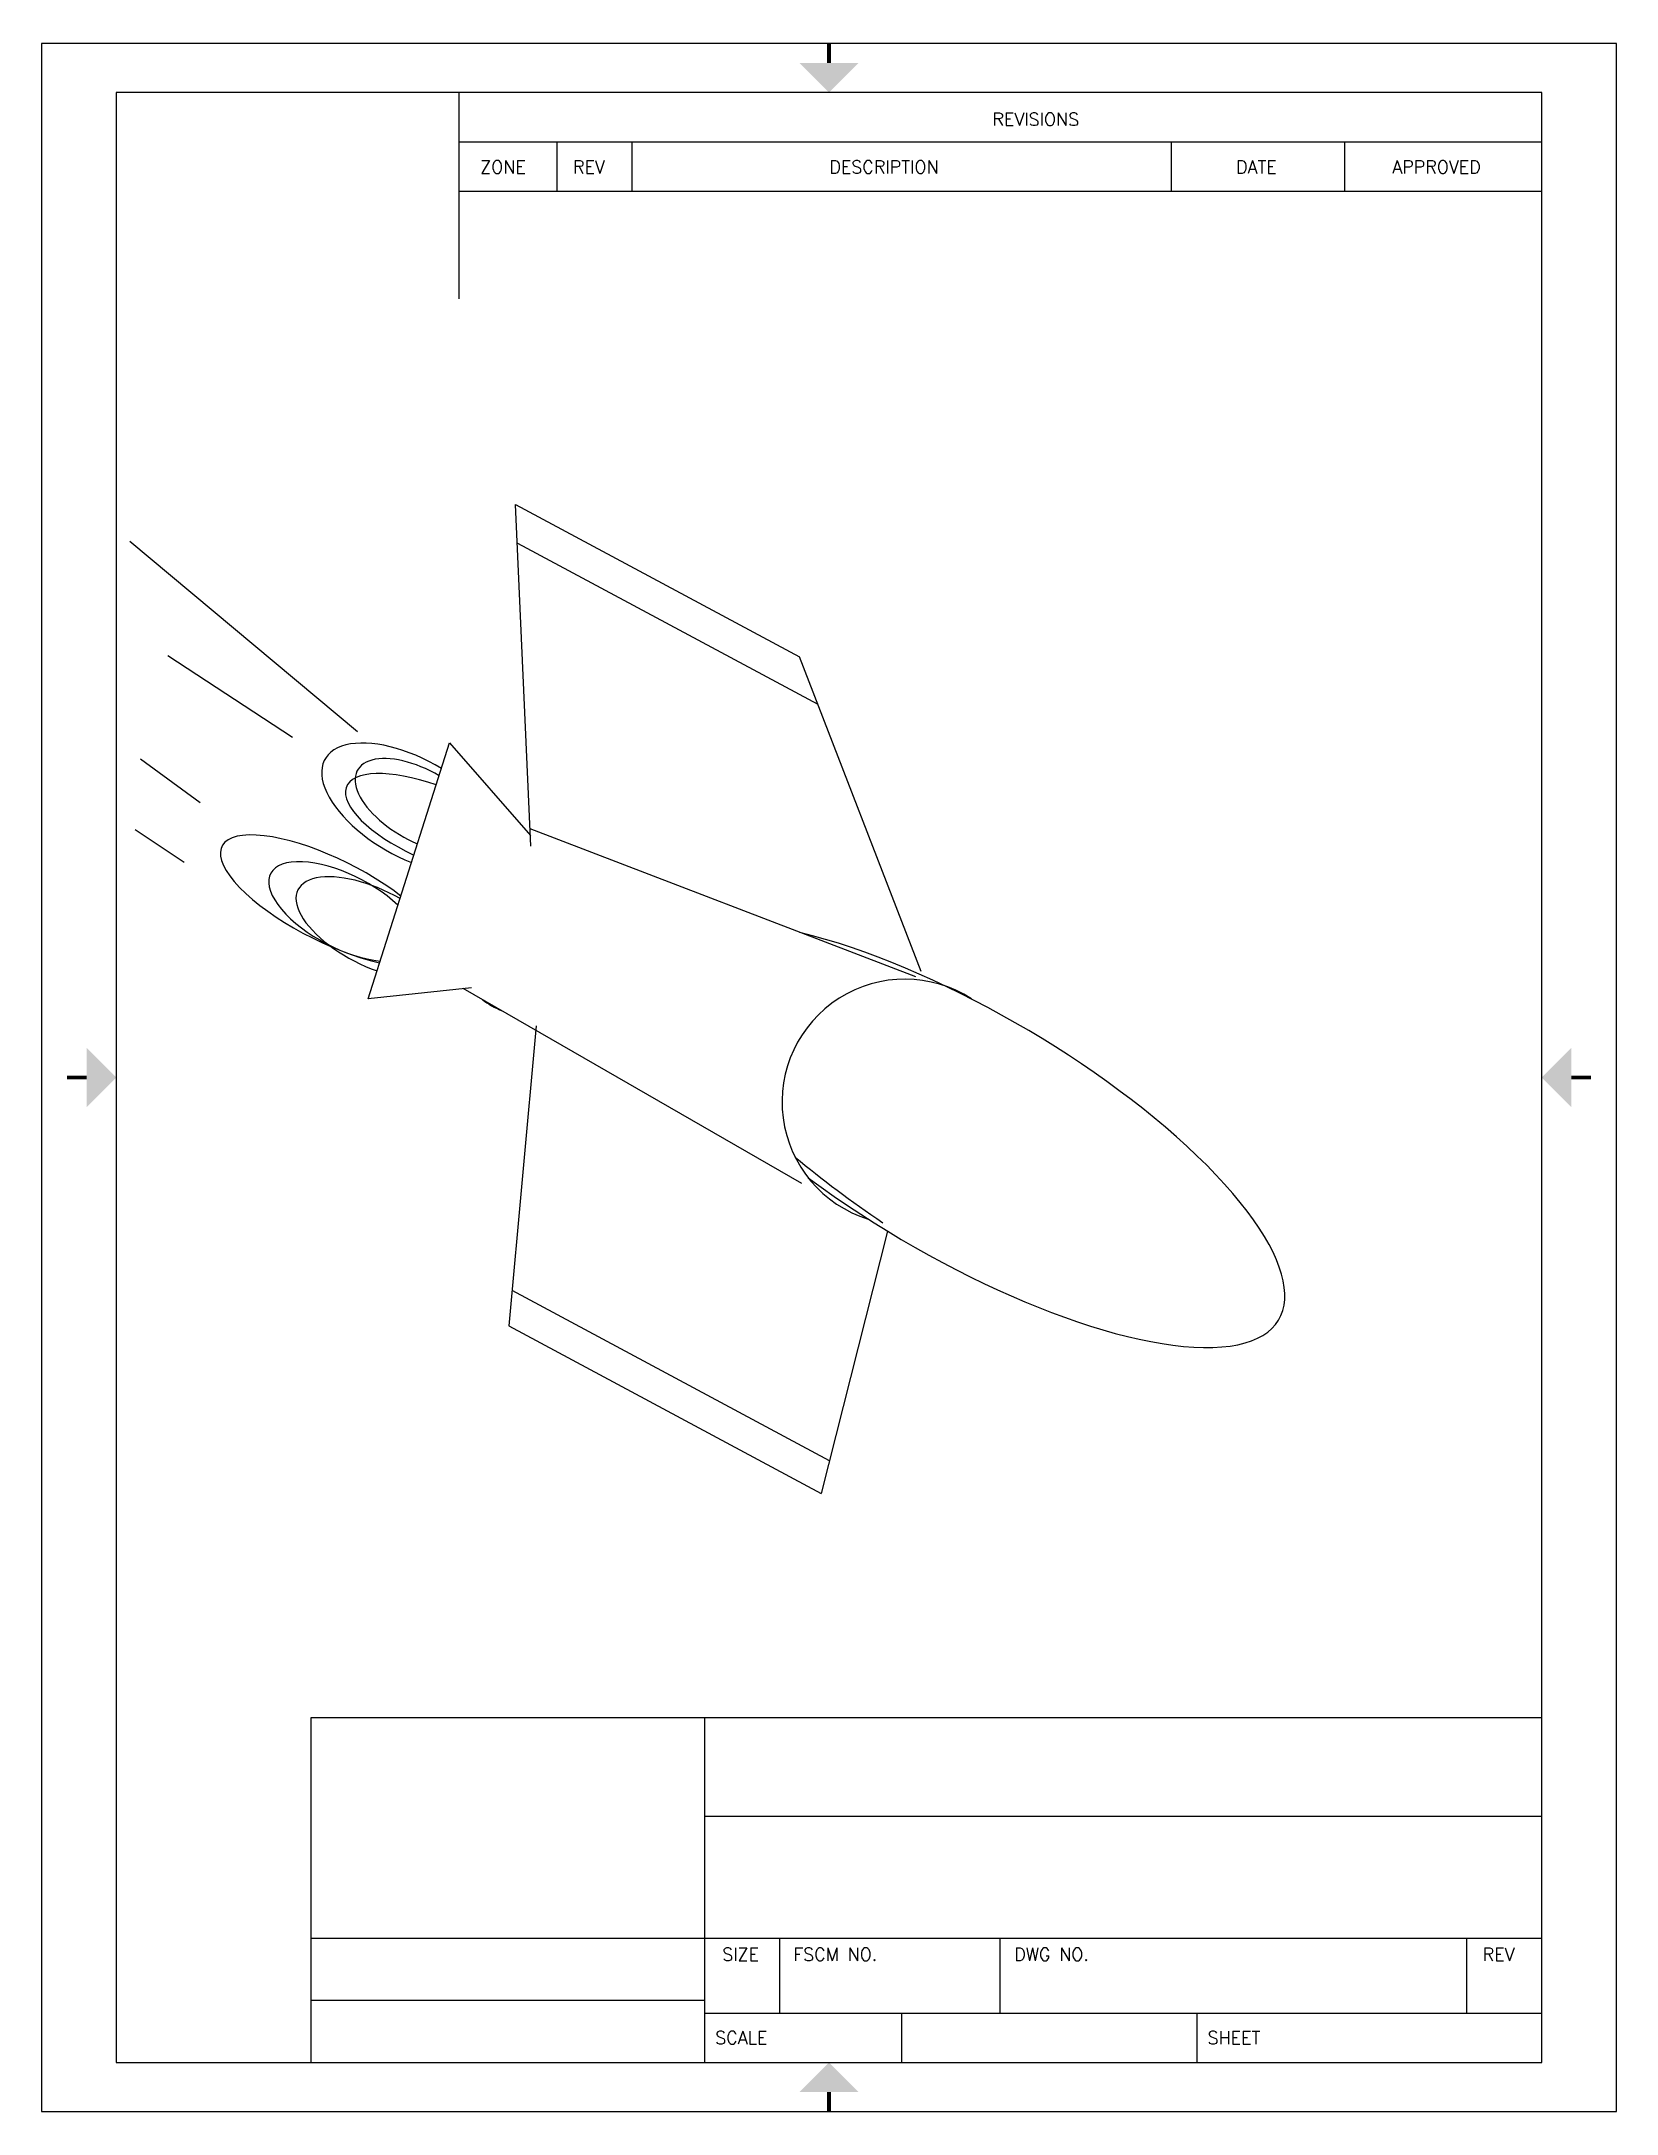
# Paper-space layout 'Layout1' of a CAD drawing. Extents: x 0 to 8, y 0 to 10.5.
# The model-space entities are those that its viewports show. They can reach past a viewport. Long polylines and large blocks are cut down to what shows.
import ezdxf

# ---------------------------------------------------------------- set-up
doc = ezdxf.new("R2010")
doc.units = 0
doc.header["$MEASUREMENT"] = 0
doc.layers.get('0').update_dxf_attribs({"linetype": 'CONTINUOUS'})
doc.layers.add('TB', color=7, linetype='CONTINUOUS')
doc.styles.add('ADESK1', font='romans')

# ---------------------------------------------------------------- blocks, each defined once
blk = doc.blocks.new('TITLE_BLOCK')
at = {"layer": 'TB'}
for p, q in [((0, 10.5), (0, 0)), ((8, 10.5), (0, 10.5)), ((8, 0), (8, 10.5)), ((0.38, 10.25), (0.38, 0.25)), ((7.62, 10.25), (0.38, 10.25)), ((2.12, 10.25), (2.12, 9.2027)), ((7.62, 0.25), (7.62, 10.25)), ((2.12, 10), (7.62, 10)), ((2.62, 9.75), (2.62, 10)), ((3, 9.75), (3, 10)), ((5.74, 9.75), (5.74, 10)), ((6.62, 9.75), (6.62, 10)), ((2.12, 9.75), (7.62, 9.75)), ((1.37, 2), (7.62, 2)), ((1.37, 0.25), (1.37, 2)), ((3.37, 0.25), (3.37, 2)), ((3.37, 1.5), (7.62, 1.5)), ((1.37, 0.88), (7.62, 0.88)), ((3.75, 0.5), (3.75, 0.88)), ((4.87, 0.5), (4.87, 0.88)), ((7.24, 0.5), (7.24, 0.88)), ((1.37, 0.565), (3.37, 0.565)), ((3.37, 0.5), (7.62, 0.5)), ((4.37, 0.25), (4.37, 0.5)), ((5.87, 0.25), (5.87, 0.5)), ((0.38, 0.25), (7.62, 0.25)), ((0, 0), (8, 0))]:
    blk.add_line(p, q, dxfattribs=at)
at = {"layer": 'TB', "const_width": 0.02}
for points in [[(4, 10.5), (4, 10.4)], [(0.13, 5.25), (0.23, 5.25)], [(7.87, 5.25), (7.77, 5.25)], [(4, 0), (4, 0.1)]]:
    blk.add_lwpolyline(points, dxfattribs=at)
at = {"layer": 'TB'}
for points in [[(3.85, 10.4), (4.15, 10.4), (4, 10.25)], [(0.23, 5.1), (0.23, 5.4), (0.38, 5.25)], [(7.77, 5.1), (7.77, 5.4), (7.62, 5.25)], [(3.85, 0.1), (4.15, 0.1), (4, 0.25)]]:
    blk.add_solid(points, dxfattribs=at)
at = {"color": 0, "style": 'ADESK1', "flags": 8}
for tag, p in [('USER', (0, 10.55)), ('REVDATE', (2.5, 10.55)), ('FNAME', (5.5, 10.55))]:
    blk.add_attdef(tag, p, '', height=0.15, dxfattribs=at)
at = {"layer": 'TB', "style": 'ADESK1'}
for s, p in [('REVISIONS', (4.8302, 10.0825)), ('ZONE', (2.2287, 9.8403)), ('REV', (2.7001, 9.8403)), ('DESCRIPTION', (4.002, 9.8403)), ('DATE', (6.0677, 9.8403)), ('APPROVED', (6.8614, 9.8403)), ('SIZE', (3.4579, 0.7659)), ('FSCM NO.', (3.8189, 0.7659)), ('DWG NO.', (4.941, 0.7659)), ('REV', (7.3205, 0.7659)), ('SCALE', (3.4223, 0.3425)), ('SHEET', (5.9228, 0.3425))]:
    blk.add_text(s, height=0.065, dxfattribs=at).set_placement(p)
at = {"layer": 'TB', "style": 'ADESK1', "flags": 9}
for tag in ['MAXY', 'MAXX', 'MINY', 'MINX']:
    blk.add_attdef(tag, (0, 0), '', height=0.065, dxfattribs=at)

msp = doc.modelspace()

# ---------------------------------------------------------------- linework, layer by layer
for p, q in [((2.353, 8.967), (4.072, 8.046)), ((2.445, 6.899), (2.353, 8.967)), ((1.395, 7.591), (0.017, 8.743)), ((2.364, 8.734), (4.182, 7.759)), ((1.002, 7.558), (0.247, 8.052)), ((4.808, 6.142), (4.072, 8.046)), ((1.461, 5.977), (1.953, 7.525)), ((1.953, 7.525), (2.443, 6.964)), ((0.444, 7.163), (0.083, 7.426)), ((0.346, 6.801), (0.05, 6.998)), ((4.775, 6.109), (2.441, 7.005)), ((2.085, 6.043), (1.461, 5.977)), ((4.086, 4.858), (2.036, 6.038)), ((2.478, 5.813), (2.312, 3.997)), ((4.604, 4.57), (4.202, 2.983)), ((2.331, 4.213), (4.252, 3.183)), ((2.312, 3.997), (4.202, 2.983))]:
    msp.add_line(p, q)
for centre, radius, start, end in [((4.709, 5.352), 0.743, 57.1099, 252.7019), ((2.478, 6.405), 0.543, 233.0684, 247.066)]:
    msp.add_arc(centre, radius, start, end)
for centre, major_axis, ratio, start_param, end_param in [((1.724, 7.13), (0.525, -0.296), 0.494573, 1.505886, 4.983238), ((1.773, 7.146), (0.377, -0.214), 0.494814, 1.5404, 4.950936), ((1.871, 7.031), (0.541, -0.23), 0.37969, 1.729113, 4.626075), ((1.231, 6.57), (0.656, -0.329), 0.341359, 1.043974, 5.347278), ((1.313, 6.504), (0.443, -0.23), 0.442882, 0.993037, 5.443602), ((1.494, 6.405), (0.459, -0.23), 0.451468, 1.447502, 4.978504), ((5.07, 5.154), (1.903, -1.119), 0.335331, 4.398076, 8.587945), ((5.513, 4.957), (2.215, -1.251), 0.306343, 4.172446, 4.453442)]:
    msp.add_ellipse(centre, major_axis=major_axis, ratio=ratio, start_param=start_param, end_param=end_param)

psp = doc.layouts.get("Layout1")

# ---------------------------------------------------------------- block references
psp.add_blockref('TITLE_BLOCK', (0, 0))

# ---------------------------------------------------------------- viewports
at = {"layer": '0', "view_target_point": (-138, 0)}
psp.add_viewport(center=(4, 5.25), size=(7.24, 10), view_center_point=(142.25, 5.5), view_height=11.9191, dxfattribs=at)

doc.saveas('drawing.dxf')
